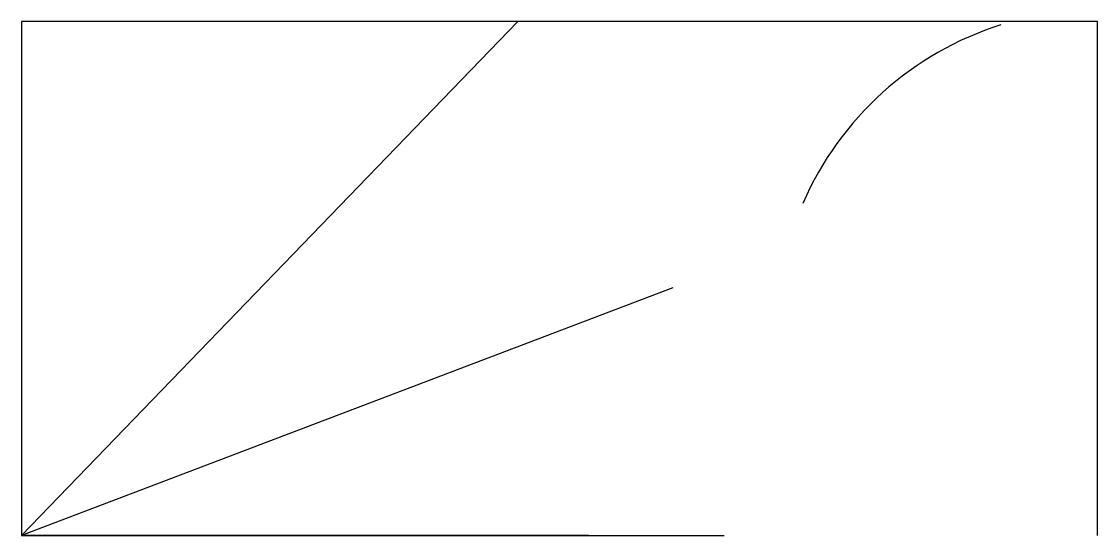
# Model space of a CAD drawing. Header units: millimetres. Extents: x -67 to 0, y -16 to 16.
import ezdxf

# ---------------------------------------------------------------- set-up
doc = ezdxf.new("R2010")
doc.units = ezdxf.units.MM

msp = doc.modelspace()

# ---------------------------------------------------------------- linework, layer by layer
for p, q in [((0, 16), (-67, 16)), ((-67, 16), (-67, -16)), ((-67, -16), (-36.098, 16)), ((-36.098, 16), (-67, -16)), ((0, -16), (0, 16)), ((-26.449, -0.584), (-67, -16)), ((-26.449, -0.584), (-67, -16)), ((-31.689, -16), (-67, -16)), ((-67, -16), (-23.238, -16))]:
    msp.add_line(p, q)
msp.add_arc((0, -3.286), 20, 107.48423, 156.5313)

doc.saveas('drawing.dxf')
